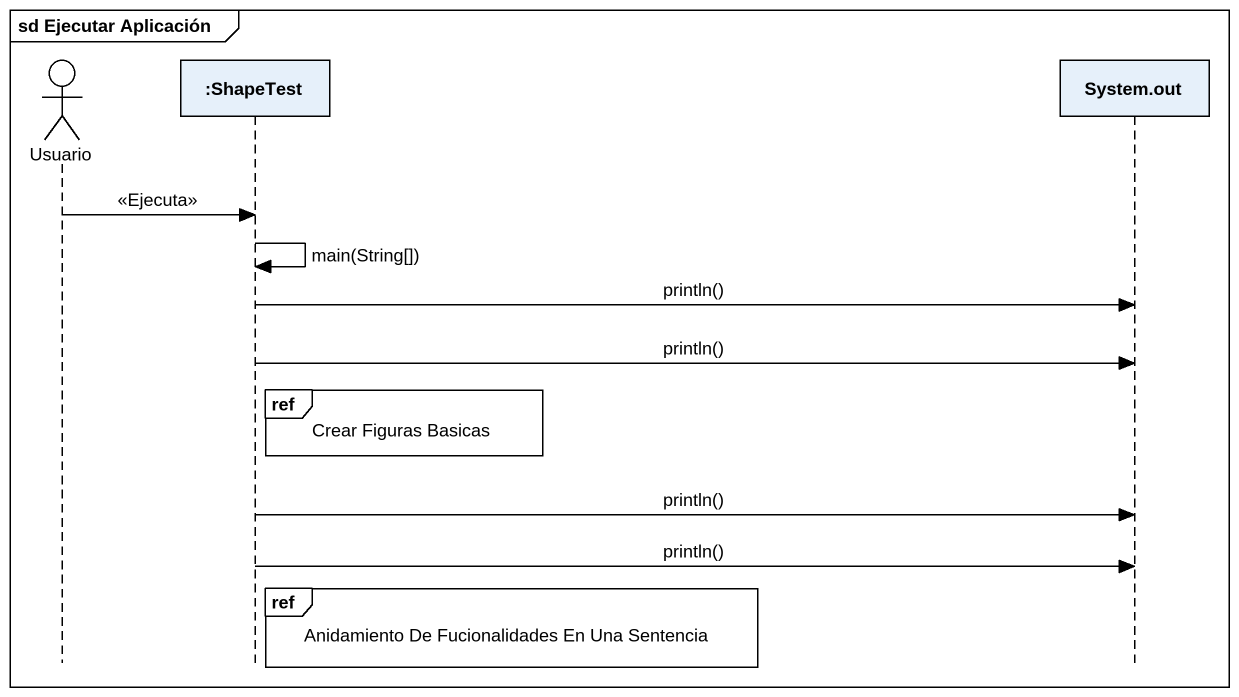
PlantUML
@startuml
mainframe sd Ejecutar Aplicación
hide footbox
actor Usuario
participant ":ShapeTest" as ShapeTest
participant "System.out" as System_out

Usuario -> ShapeTest : <<Ejecuta>>
ShapeTest -> ShapeTest : main(String[])
ShapeTest -> System_out : println()
ShapeTest -> System_out : println()
ref over ShapeTest : Crear Figuras Basicas
ShapeTest -> System_out : println()
ShapeTest -> System_out : println()
ref over ShapeTest : Anidamiento De Fucionalidades En Una Sentencia
@enduml
